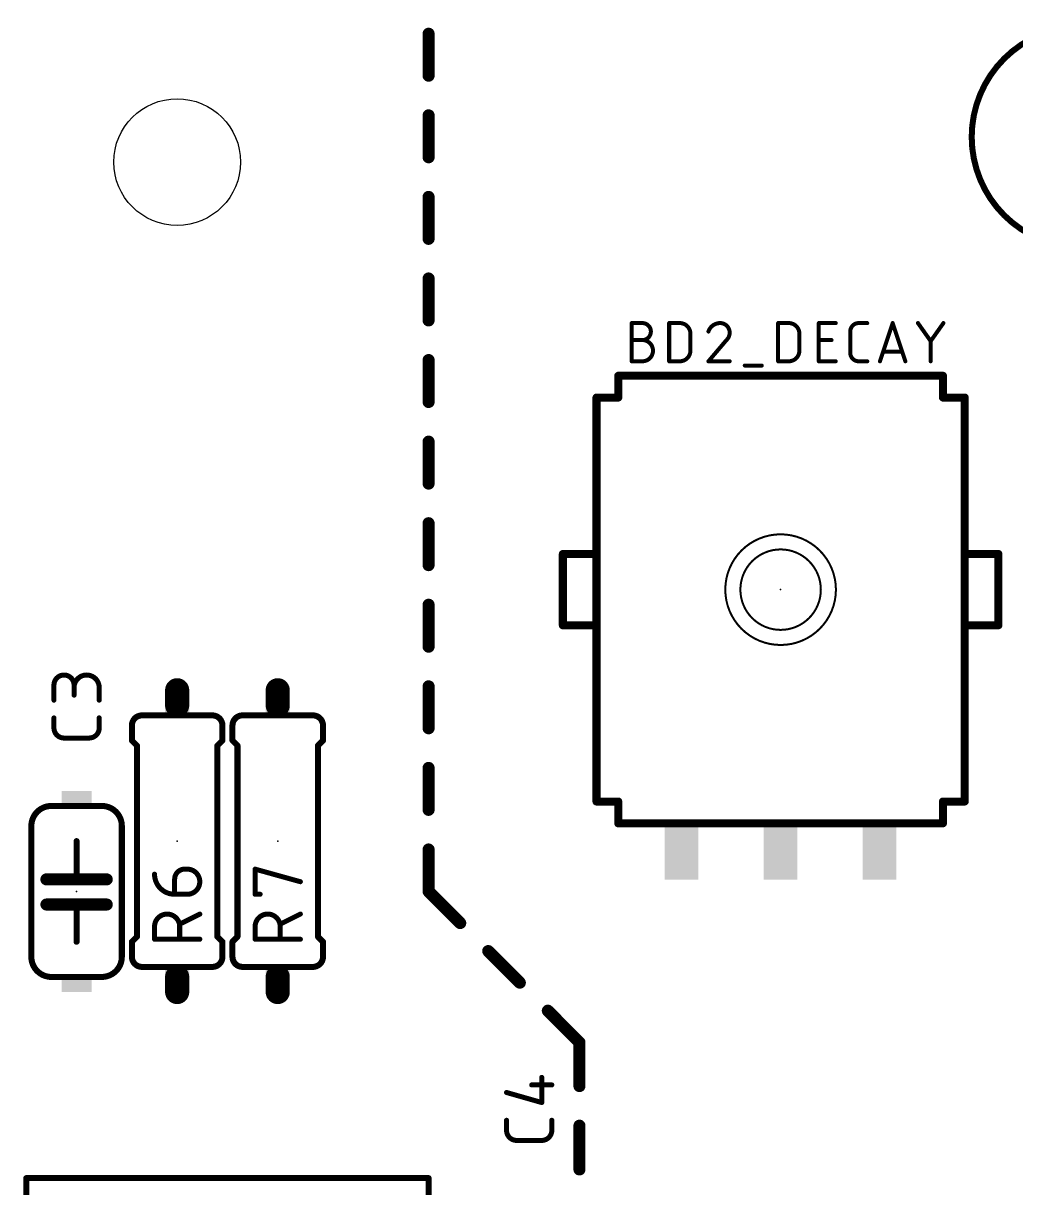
# Model space of a CAD drawing. Extents: x 0 to 81, y 0 to 102.
# Drawn here: x 16.43 to 41.5, y 35.7 to 65.1 of the extents above; entities that cross this region are included whole.
import ezdxf

# ---------------------------------------------------------------- set-up
doc = ezdxf.new("R2010")
doc.units = 0
for name, color, linetype in [('20', 31, 'CONTINUOUS'), ('21', 253, 'CONTINUOUS'), ('23', 53, 'CONTINUOUS'), ('25', 253, 'CONTINUOUS'), ('51', 253, 'CONTINUOUS')]:
    doc.layers.add(name, color=color, linetype=linetype)

# ---------------------------------------------------------------- blocks, each defined once
blk = doc.blocks.new('RECT')
blk.add_solid([(-0.5, -0.5), (0.5, -0.5), (-0.5, 0.5), (0.5, 0.5)])

msp = doc.modelspace()

# ---------------------------------------------------------------- linework, layer by layer
at = {"layer": '20'}
msp.add_circle((20.32, 61.595), 1.6002, dxfattribs=at)
at = {"layer": '21'}
for points, const_width in [([(43.18, 59.436, 1), (43.18, 65.024, 1), (43.18, 59.436)], 0.1524), ([(31.46, 56.2508, 1), (31.46, 56.1492)], 0.1016), ([(31.5108, 56.2, 1), (31.4092, 56.2)], 0.1016), ([(39.7108, 56.2, 1), (39.6092, 56.2)], 0.1016), ([(39.66, 56.1492, 1), (39.66, 56.2508)], 0.1016), ([(30.91, 55.7008, 1), (30.91, 55.5992)], 0.1016), ([(30.9608, 55.65, 1), (30.8592, 55.65)], 0.1016), ([(31.4092, 55.65, 1), (31.5108, 55.65)], 0.1016), ([(31.46, 55.5992, 1), (31.46, 55.7008)], 0.1016), ([(39.66, 55.7008, 1), (39.66, 55.5992)], 0.1016), ([(39.6092, 55.65, 1), (39.7108, 55.65)], 0.1016), ([(40.2608, 55.65, 1), (40.1592, 55.65)], 0.1016), ([(40.21, 55.5992, 1), (40.21, 55.7008)], 0.1016), ([(30.8592, 53.45, 1), (30.9608, 53.45)], 0.1016), ([(40.1592, 53.45, 1), (40.2608, 53.45)], 0.1016), ([(35.56, 49.403, 1), (35.56, 52.197, 1), (35.56, 49.403)], 0.0508), ([(35.56, 49.784, 1), (35.56, 51.816, 1), (35.56, 49.784)], 0.0508), ([(30.9608, 48.65, 1), (30.8592, 48.65)], 0.1016), ([(40.2608, 48.65, 1), (40.1592, 48.65)], 0.1016), ([(19.431, 47.625, 0.4142), (19.177, 47.371)], 0.1524), ([(19.431, 47.5869, 1), (19.431, 47.6631)], 0.0762), ([(21.463, 47.371, 0.4142), (21.209, 47.625)], 0.1524), ([(21.209, 47.6631, 1), (21.209, 47.5869)], 0.0762), ([(21.971, 47.625, 0.4142), (21.717, 47.371)], 0.1524), ([(21.971, 47.5869, 1), (21.971, 47.6631)], 0.0762), ([(24.003, 47.371, 0.4142), (23.749, 47.625)], 0.1524), ([(23.749, 47.6631, 1), (23.749, 47.5869)], 0.0762), ([(19.2151, 47.371, 1), (19.1389, 47.371)], 0.0762), ([(19.1389, 47.371, 1), (19.2151, 47.371)], 0.0762), ([(21.5011, 47.371, 1), (21.4249, 47.371)], 0.0762), ([(21.4249, 47.371, 1), (21.5011, 47.371)], 0.0762), ([(21.7551, 47.371, 1), (21.6789, 47.371)], 0.0762), ([(21.6789, 47.371, 1), (21.7551, 47.371)], 0.0762), ([(24.0411, 47.371, 1), (23.9649, 47.371)], 0.0762), ([(23.9649, 47.371, 1), (24.0411, 47.371)], 0.0762), ([(19.2039, 47.0169, 1), (19.1501, 46.9631)], 0.0762), ([(21.4899, 46.9631, 1), (21.4361, 47.0169)], 0.0762), ([(21.7439, 47.0169, 1), (21.6901, 46.9631)], 0.0762), ([(24.0299, 46.9631, 1), (23.9761, 47.0169)], 0.0762), ([(19.1389, 46.99, 1), (19.2151, 46.99)], 0.0762), ([(19.3421, 46.863, 1), (19.2659, 46.863)], 0.0762), ([(19.2771, 46.8361, 1), (19.3309, 46.8899)], 0.0762), ([(21.3741, 46.863, 1), (21.2979, 46.863)], 0.0762), ([(21.3091, 46.8899, 1), (21.3629, 46.8361)], 0.0762), ([(21.4249, 46.99, 1), (21.5011, 46.99)], 0.0762), ([(21.6789, 46.99, 1), (21.7551, 46.99)], 0.0762), ([(21.8821, 46.863, 1), (21.8059, 46.863)], 0.0762), ([(21.8171, 46.8361, 1), (21.8709, 46.8899)], 0.0762), ([(23.9141, 46.863, 1), (23.8379, 46.863)], 0.0762), ([(23.8491, 46.8899, 1), (23.9029, 46.8361)], 0.0762), ([(23.9649, 46.99, 1), (24.0411, 46.99)], 0.0762), ([(17.145, 45.339, 0.4142), (16.637, 44.831)], 0.1524), ([(17.145, 45.3009, 1), (17.145, 45.3771)], 0.0762), ([(18.923, 44.831, 0.4142), (18.415, 45.339)], 0.1524), ([(18.415, 45.3771, 1), (18.415, 45.3009)], 0.0762), ([(30.91, 45.5008, 1), (30.91, 45.3992)], 0.1016), ([(30.8592, 45.45, 1), (30.9608, 45.45)], 0.1016), ([(31.5108, 45.45, 1), (31.4092, 45.45)], 0.1016), ([(31.46, 45.3992, 1), (31.46, 45.5008)], 0.1016), ([(39.66, 45.5008, 1), (39.66, 45.3992)], 0.1016), ([(39.7108, 45.45, 1), (39.6092, 45.45)], 0.1016), ([(40.1592, 45.45, 1), (40.2608, 45.45)], 0.1016), ([(40.21, 45.3992, 1), (40.21, 45.5008)], 0.1016), ([(31.46, 44.9508, 1), (31.46, 44.8492)], 0.1016), ([(39.66, 44.8492, 1), (39.66, 44.9508)], 0.1016), ([(16.6751, 44.831, 1), (16.5989, 44.831)], 0.0762), ([(16.5989, 44.831, 1), (16.6751, 44.831)], 0.0762), ([(18.9611, 44.831, 1), (18.8849, 44.831)], 0.0762), ([(18.8849, 44.831, 1), (18.9611, 44.831)], 0.0762), ([(31.4092, 44.9, 1), (31.5108, 44.9)], 0.1016), ([(39.6092, 44.9, 1), (39.7108, 44.9)], 0.1016), ([(17.8181, 44.45, 1), (17.7419, 44.45)], 0.0762), ([(17.018, 43.561, 1), (17.018, 43.4086)], 0.1524), ([(17.78, 43.561, 1), (17.78, 43.4086)], 0.1524), ([(17.78, 43.4086, 1), (17.78, 43.561)], 0.1524), ([(17.7419, 43.4848, 1), (17.8181, 43.4848)], 0.0762), ([(18.542, 43.4086, 1), (18.542, 43.561)], 0.1524), ([(17.018, 42.926, 1), (17.018, 42.7736)], 0.1524), ([(17.78, 42.926, 1), (17.78, 42.7736)], 0.1524), ([(17.78, 42.7736, 1), (17.78, 42.926)], 0.1524), ([(17.8181, 42.8498, 1), (17.7419, 42.8498)], 0.0762), ([(18.542, 42.7736, 1), (18.542, 42.926)], 0.1524), ([(19.2659, 42.037, 1), (19.3421, 42.037)], 0.0762), ([(19.3309, 42.0101, 1), (19.2771, 42.0639)], 0.0762), ([(21.2979, 42.037, 1), (21.3741, 42.037)], 0.0762), ([(21.3629, 42.0639, 1), (21.3091, 42.0101)], 0.0762), ([(21.8059, 42.037, 1), (21.8821, 42.037)], 0.0762), ([(21.8709, 42.0101, 1), (21.8171, 42.0639)], 0.0762), ([(23.8379, 42.037, 1), (23.9141, 42.037)], 0.0762), ([(23.9029, 42.0639, 1), (23.8491, 42.0101)], 0.0762), ([(17.7419, 41.91, 1), (17.8181, 41.91)], 0.0762), ([(19.2151, 41.91, 1), (19.1389, 41.91)], 0.0762), ([(19.1501, 41.9369, 1), (19.2039, 41.8831)], 0.0762), ([(21.5011, 41.91, 1), (21.4249, 41.91)], 0.0762), ([(21.4361, 41.8831, 1), (21.4899, 41.9369)], 0.0762), ([(21.7551, 41.91, 1), (21.6789, 41.91)], 0.0762), ([(21.6901, 41.9369, 1), (21.7439, 41.8831)], 0.0762), ([(24.0411, 41.91, 1), (23.9649, 41.91)], 0.0762), ([(23.9761, 41.8831, 1), (24.0299, 41.9369)], 0.0762), ([(16.637, 41.529, 0.4142), (17.145, 41.021)], 0.1524), ([(16.6751, 41.529, 1), (16.5989, 41.529)], 0.0762), ([(16.5989, 41.529, 1), (16.6751, 41.529)], 0.0762), ([(18.415, 41.021, 0.4142), (18.923, 41.529)], 0.1524), ([(18.9611, 41.529, 1), (18.8849, 41.529)], 0.0762), ([(18.8849, 41.529, 1), (18.9611, 41.529)], 0.0762), ([(19.177, 41.529, 0.4142), (19.431, 41.275)], 0.1524), ([(19.2151, 41.529, 1), (19.1389, 41.529)], 0.0762), ([(19.1389, 41.529, 1), (19.2151, 41.529)], 0.0762), ([(21.209, 41.275, 0.4142), (21.463, 41.529)], 0.1524), ([(21.5011, 41.529, 1), (21.4249, 41.529)], 0.0762), ([(21.4249, 41.529, 1), (21.5011, 41.529)], 0.0762), ([(21.717, 41.529, 0.4142), (21.971, 41.275)], 0.1524), ([(21.7551, 41.529, 1), (21.6789, 41.529)], 0.0762), ([(21.6789, 41.529, 1), (21.7551, 41.529)], 0.0762), ([(23.749, 41.275, 0.4142), (24.003, 41.529)], 0.1524), ([(24.0411, 41.529, 1), (23.9649, 41.529)], 0.0762), ([(23.9649, 41.529, 1), (24.0411, 41.529)], 0.0762), ([(19.431, 41.2369, 1), (19.431, 41.3131)], 0.0762), ([(21.209, 41.3131, 1), (21.209, 41.2369)], 0.0762), ([(21.971, 41.2369, 1), (21.971, 41.3131)], 0.0762), ([(23.749, 41.3131, 1), (23.749, 41.2369)], 0.0762), ([(17.145, 40.9829, 1), (17.145, 41.0591)], 0.0762), ([(18.415, 41.0591, 1), (18.415, 40.9829)], 0.0762), ([(16.51, 35.9791, 1), (16.51, 35.9029)], 0.0762), ([(16.5481, 35.941, 1), (16.4719, 35.941)], 0.0762), ([(26.7081, 35.941, 1), (26.6319, 35.941)], 0.0762), ([(26.67, 35.9029, 1), (26.67, 35.9791)], 0.0762)]:
    msp.add_lwpolyline(points, format="xyb", dxfattribs=dict(at, const_width=const_width))
for points, const_width in [([(31.46, 56.2), (39.66, 56.2)], 0.2032), ([(31.46, 56.2), (31.46, 55.65)], 0.2032), ([(39.66, 55.65), (39.66, 56.2)], 0.2032), ([(31.46, 55.65), (30.91, 55.65)], 0.2032), ([(30.91, 53.45), (30.91, 55.65)], 0.2032), ([(40.21, 55.65), (39.66, 55.65)], 0.2032), ([(40.21, 55.65), (40.21, 53.45)], 0.2032), ([(30.91, 45.45), (30.91, 48.65)], 0.2032), ([(40.21, 48.65), (40.21, 45.45)], 0.2032), ([(19.177, 47.371), (19.177, 46.99)], 0.1524), ([(21.463, 47.371), (21.463, 46.99)], 0.1524), ([(21.717, 47.371), (21.717, 46.99)], 0.1524), ([(24.003, 47.371), (24.003, 46.99)], 0.1524), ([(19.304, 46.863), (19.177, 46.99)], 0.1524), ([(21.336, 46.863), (21.463, 46.99)], 0.1524), ([(21.844, 46.863), (21.717, 46.99)], 0.1524), ([(23.876, 46.863), (24.003, 46.99)], 0.1524), ([(19.304, 42.037), (19.304, 46.863)], 0.1524), ([(21.336, 42.037), (21.336, 46.863)], 0.1524), ([(21.844, 46.863), (21.844, 42.037)], 0.1524), ([(23.876, 46.863), (23.876, 42.037)], 0.1524), ([(30.91, 45.45), (31.46, 45.45)], 0.2032), ([(31.46, 45.45), (31.46, 44.9)], 0.2032), ([(39.66, 45.45), (40.21, 45.45)], 0.2032), ([(39.66, 44.9), (39.66, 45.45)], 0.2032), ([(39.66, 44.9), (31.46, 44.9)], 0.2032), ([(16.637, 41.529), (16.637, 44.831)], 0.1524), ([(18.923, 41.529), (18.923, 44.831)], 0.1524), ([(17.78, 44.45), (17.78, 43.4848)], 0.1524), ([(17.78, 43.4848), (17.018, 43.4848)], 0.3048), ([(18.542, 43.4848), (17.78, 43.4848)], 0.3048), ([(17.78, 42.8498), (17.018, 42.8498)], 0.3048), ([(18.542, 42.8498), (17.78, 42.8498)], 0.3048), ([(17.78, 41.91), (17.78, 42.8498)], 0.1524), ([(19.304, 42.037), (19.177, 41.91)], 0.1524), ([(21.336, 42.037), (21.463, 41.91)], 0.1524), ([(21.844, 42.037), (21.717, 41.91)], 0.1524), ([(23.876, 42.037), (24.003, 41.91)], 0.1524), ([(19.177, 41.529), (19.177, 41.91)], 0.1524), ([(21.463, 41.529), (21.463, 41.91)], 0.1524), ([(21.717, 41.529), (21.717, 41.91)], 0.1524), ([(24.003, 41.529), (24.003, 41.91)], 0.1524), ([(26.67, 35.941), (16.51, 35.941)], 0.1524), ([(16.51, 35.941), (16.51, 34.036)], 0.1524), ([(26.67, 35.941), (26.67, 30.099)], 0.1524)]:
    msp.add_lwpolyline(points, dxfattribs=dict(at, const_width=const_width))
at = {"layer": '23'}
for p in [(35.56, 50.8), (20.32, 44.45), (22.86, 44.45), (17.78, 43.18)]:
    msp.add_point(p, dxfattribs=at)
at = {"layer": '25'}
for points, const_width in [([(26.67, 64.8359), (26.67, 63.7763)], 0.3048), ([(26.67, 62.7763), (26.67, 61.7167)], 0.3048), ([(26.67, 60.7167), (26.67, 59.657)], 0.3048), ([(26.67, 58.657), (26.67, 57.5974)], 0.3048), ([(31.8008, 56.5658), (31.8008, 57.531)], 0.1016), ([(31.8008, 57.531), (32.0689, 57.531)], 0.1016), ([(32.7453, 56.5658), (32.7453, 57.531)], 0.1016), ([(32.7453, 57.531), (33.0134, 57.531)], 0.1016), ([(35.4977, 56.5658), (35.4977, 57.531)], 0.1016), ([(35.4977, 57.531), (35.7658, 57.531)], 0.1016), ([(36.5239, 56.5658), (36.5239, 57.531)], 0.1016), ([(36.5239, 57.531), (36.9529, 57.531)], 0.1016), ([(37.3189, 56.7803), (37.3189, 57.3165)], 0.1016), ([(37.5333, 57.531), (37.7478, 57.531)], 0.1016), ([(38.0684, 56.5658), (38.3901, 57.531)], 0.1016), ([(38.3901, 57.531), (38.7118, 56.5658)], 0.1016), ([(39.0285, 57.531), (39.3502, 57.0752)], 0.1016), ([(39.3502, 57.0752), (39.672, 57.531)], 0.1016), ([(31.8008, 57.102), (32.0689, 57.102)], 0.1016), ([(33.2816, 57.2629), (33.2816, 56.8339)], 0.1016), ([(34.1933, 57.102), (33.7375, 56.5658)], 0.1016), ([(36.0339, 57.2629), (36.0339, 56.8339)], 0.1016), ([(36.5239, 57.102), (36.8456, 57.102)], 0.1016), ([(39.3502, 56.5658), (39.3502, 57.0752)], 0.1016), ([(26.67, 56.5974), (26.67, 55.5378)], 0.3048), ([(38.6314, 56.8071), (38.1488, 56.8071)], 0.1016), ([(32.0689, 56.5658), (31.8008, 56.5658)], 0.1016), ([(33.0134, 56.5658), (32.7453, 56.5658)], 0.1016), ([(33.7375, 56.5658), (34.2737, 56.5658)], 0.1016), ([(34.6552, 56.4586), (35.0842, 56.4586)], 0.1016), ([(35.7658, 56.5658), (35.4977, 56.5658)], 0.1016), ([(36.9529, 56.5658), (36.5239, 56.5658)], 0.1016), ([(37.7478, 56.5658), (37.5333, 56.5658)], 0.1016), ([(26.67, 54.5378), (26.67, 53.4781)], 0.3048), ([(26.67, 52.4781), (26.67, 51.4185)], 0.3048), ([(26.67, 50.4185), (26.67, 49.3589)], 0.3048), ([(17.2085, 48.0097), (17.2085, 48.3907)], 0.127), ([(17.7165, 48.3907), (17.7165, 48.1367)], 0.127), ([(18.3515, 48.0097), (18.3515, 48.3272)], 0.127), ([(26.67, 48.3589), (26.67, 47.2993)], 0.3048), ([(17.2085, 47.3075), (17.2085, 47.5615)], 0.127), ([(18.3515, 47.5615), (18.3515, 47.3075)], 0.127), ([(18.0975, 47.0535), (17.4625, 47.0535)], 0.127), ([(26.67, 46.2993), (26.67, 45.2396)], 0.3048), ([(26.67, 44.2396), (26.67, 43.18)], 0.3048), ([(20.2565, 43.1082), (20.2565, 43.4892)], 0.127), ([(20.5105, 43.7432), (20.574, 43.7432)], 0.127), ([(22.2885, 43.1082), (22.2885, 43.7432)], 0.127), ([(22.2885, 43.7432), (23.4315, 43.4257)], 0.127), ([(26.67, 43.18), (27.4686, 42.3814)], 0.3048), ([(20.574, 43.1082), (20.2565, 43.1082)], 0.127), ([(22.4155, 43.1082), (22.2885, 43.1082)], 0.127), ([(20.8915, 42.6085), (20.3835, 42.3545)], 0.127), ([(23.4315, 42.6085), (22.9235, 42.3545)], 0.127), ([(19.7485, 41.9735), (19.7485, 42.291)], 0.127), ([(20.3835, 42.291), (20.3835, 41.9735)], 0.127), ([(22.2885, 41.9735), (22.2885, 42.291)], 0.127), ([(22.9235, 42.291), (22.9235, 41.9735)], 0.127), ([(20.8915, 41.9735), (19.7485, 41.9735)], 0.127), ([(23.4315, 41.9735), (22.2885, 41.9735)], 0.127), ([(28.1757, 41.6743), (28.9743, 40.8757)], 0.3048), ([(29.6814, 40.1686), (30.48, 39.37)], 0.3048), ([(30.48, 39.37), (30.48, 38.265)], 0.3048), ([(29.5275, 37.8497), (29.5275, 38.4847)], 0.127), ([(29.2735, 38.2942), (29.7815, 38.2942)], 0.127), ([(28.6385, 38.1037), (29.5275, 37.8497)], 0.127), ([(28.6385, 37.1475), (28.6385, 37.4015)], 0.127), ([(29.7815, 37.4015), (29.7815, 37.1475)], 0.127), ([(30.48, 37.265), (30.48, 36.16)], 0.3048), ([(29.5275, 36.8935), (28.8925, 36.8935)], 0.127)]:
    msp.add_lwpolyline(points, dxfattribs=dict(at, const_width=const_width))
for points, const_width in [([(26.7462, 64.8359, 1), (26.5938, 64.8359)], 0.1524), ([(26.5938, 63.7763, 1), (26.7462, 63.7763)], 0.1524), ([(26.7462, 62.7763, 1), (26.5938, 62.7763)], 0.1524), ([(26.5938, 61.7167, 1), (26.7462, 61.7167)], 0.1524), ([(26.7462, 60.7167, 1), (26.5938, 60.7167)], 0.1524), ([(26.5938, 59.657, 1), (26.7462, 59.657)], 0.1524), ([(26.7462, 58.657, 1), (26.5938, 58.657)], 0.1524), ([(26.5938, 57.5974, 1), (26.7462, 57.5974)], 0.1524), ([(31.8262, 57.531, 1), (31.7754, 57.531)], 0.0508), ([(31.8008, 57.5564, 1), (31.8008, 57.5056)], 0.0508), ([(32.0689, 57.102, 1), (32.0689, 57.531)], 0.1016), ([(32.0689, 57.5564, 1), (32.0689, 57.5056)], 0.0508), ([(32.0689, 57.5056, 1), (32.0689, 57.5564)], 0.0508), ([(32.7707, 57.531, 1), (32.7199, 57.531)], 0.0508), ([(32.7453, 57.5564, 1), (32.7453, 57.5056)], 0.0508), ([(33.2816, 57.2629, 0.4142), (33.0134, 57.531)], 0.1016), ([(33.0134, 57.5564, 1), (33.0134, 57.5056)], 0.0508), ([(33.0134, 57.5056, 1), (33.0134, 57.5564)], 0.0508), ([(34.0324, 57.531, 0.3252), (33.7375, 57.3165)], 0.1016), ([(33.7133, 57.3243, 1), (33.7616, 57.3087)], 0.0508), ([(34.2737, 57.2897, 0.4142), (34.0324, 57.531)], 0.1016), ([(34.0324, 57.5564, 1), (34.0324, 57.5056)], 0.0508), ([(34.0324, 57.5056, 1), (34.0324, 57.5564)], 0.0508), ([(34.1933, 57.102, 0.2053), (34.2737, 57.2897)], 0.1016), ([(34.2991, 57.2897, 1), (34.2483, 57.2897)], 0.0508), ([(35.5231, 57.531, 1), (35.4723, 57.531)], 0.0508), ([(35.4977, 57.5564, 1), (35.4977, 57.5056)], 0.0508), ([(36.0339, 57.2629, 0.4142), (35.7658, 57.531)], 0.1016), ([(35.7658, 57.5564, 1), (35.7658, 57.5056)], 0.0508), ([(35.7658, 57.5056, 1), (35.7658, 57.5564)], 0.0508), ([(36.5493, 57.531, 1), (36.4985, 57.531)], 0.0508), ([(36.5239, 57.5564, 1), (36.5239, 57.5056)], 0.0508), ([(36.9529, 57.5056, 1), (36.9529, 57.5564)], 0.0508), ([(37.5333, 57.531, 0.4142), (37.3189, 57.3165)], 0.1016), ([(37.3443, 57.3165, 1), (37.2935, 57.3165)], 0.0508), ([(37.2935, 57.3165, 1), (37.3443, 57.3165)], 0.0508), ([(37.5333, 57.5564, 1), (37.5333, 57.5056)], 0.0508), ([(37.5333, 57.5056, 1), (37.5333, 57.5564)], 0.0508), ([(37.7478, 57.5056, 1), (37.7478, 57.5564)], 0.0508), ([(38.4142, 57.539, 1), (38.366, 57.523)], 0.0508), ([(38.4142, 57.523, 1), (38.366, 57.539)], 0.0508), ([(39.0492, 57.5456, 1), (39.0077, 57.5164)], 0.0508), ([(39.6927, 57.5164, 1), (39.6512, 57.5456)], 0.0508), ([(31.8008, 57.1274, 1), (31.8008, 57.0766)], 0.0508), ([(32.0689, 56.5658, 1), (32.0689, 57.102)], 0.1016), ([(32.0689, 57.1274, 1), (32.0689, 57.0766)], 0.0508), ([(32.0689, 57.1274, 1), (32.0689, 57.0766)], 0.0508), ([(32.0689, 57.0766, 1), (32.0689, 57.1274)], 0.0508), ([(33.307, 57.2629, 1), (33.2562, 57.2629)], 0.0508), ([(33.2562, 57.2629, 1), (33.307, 57.2629)], 0.0508), ([(34.1757, 57.1204, 1), (34.2108, 57.0836)], 0.0508), ([(34.2126, 57.0856, 1), (34.1739, 57.1185)], 0.0508), ([(34.2483, 57.2897, 1), (34.2991, 57.2897)], 0.0508), ([(36.0593, 57.2629, 1), (36.0085, 57.2629)], 0.0508), ([(36.0085, 57.2629, 1), (36.0593, 57.2629)], 0.0508), ([(36.5239, 57.1274, 1), (36.5239, 57.0766)], 0.0508), ([(36.8456, 57.0766, 1), (36.8456, 57.1274)], 0.0508), ([(39.3756, 57.0752, 1), (39.3248, 57.0752)], 0.0508), ([(39.3295, 57.0899, 1), (39.371, 57.0606)], 0.0508), ([(39.3295, 57.0606, 1), (39.371, 57.0899)], 0.0508), ([(26.7462, 56.5974, 1), (26.5938, 56.5974)], 0.1524), ([(33.0134, 56.5658, 0.4142), (33.2816, 56.8339)], 0.1016), ([(33.307, 56.8339, 1), (33.2562, 56.8339)], 0.0508), ([(33.2562, 56.8339, 1), (33.307, 56.8339)], 0.0508), ([(35.7658, 56.5658, 0.4142), (36.0339, 56.8339)], 0.1016), ([(36.0593, 56.8339, 1), (36.0085, 56.8339)], 0.0508), ([(36.0085, 56.8339, 1), (36.0593, 56.8339)], 0.0508), ([(37.3189, 56.7803, 0.4142), (37.5333, 56.5658)], 0.1016), ([(37.3443, 56.7803, 1), (37.2935, 56.7803)], 0.0508), ([(37.2935, 56.7803, 1), (37.3443, 56.7803)], 0.0508), ([(38.1488, 56.8325, 1), (38.1488, 56.7817)], 0.0508), ([(38.6314, 56.7817, 1), (38.6314, 56.8325)], 0.0508), ([(31.8008, 56.5912, 1), (31.8008, 56.5404)], 0.0508), ([(31.7754, 56.5658, 1), (31.8262, 56.5658)], 0.0508), ([(32.0689, 56.5912, 1), (32.0689, 56.5404)], 0.0508), ([(32.0689, 56.5404, 1), (32.0689, 56.5912)], 0.0508), ([(32.7453, 56.5912, 1), (32.7453, 56.5404)], 0.0508), ([(32.7199, 56.5658, 1), (32.7707, 56.5658)], 0.0508), ([(33.0135, 56.5912, 1), (33.0134, 56.5404)], 0.0508), ([(33.0134, 56.5404, 1), (33.0134, 56.5912)], 0.0508), ([(33.7181, 56.5823, 1), (33.7568, 56.5493)], 0.0508), ([(33.7375, 56.5912, 1), (33.7375, 56.5404)], 0.0508), ([(34.2737, 56.5404, 1), (34.2737, 56.5912)], 0.0508), ([(34.6552, 56.484, 1), (34.6552, 56.4332)], 0.0508), ([(35.0842, 56.4332, 1), (35.0842, 56.484)], 0.0508), ([(35.4977, 56.5912, 1), (35.4977, 56.5404)], 0.0508), ([(35.4723, 56.5658, 1), (35.5231, 56.5658)], 0.0508), ([(35.7658, 56.5912, 1), (35.7658, 56.5404)], 0.0508), ([(35.7658, 56.5404, 1), (35.7658, 56.5912)], 0.0508), ([(36.5239, 56.5912, 1), (36.5239, 56.5404)], 0.0508), ([(36.4985, 56.5658, 1), (36.5493, 56.5658)], 0.0508), ([(36.9529, 56.5404, 1), (36.9529, 56.5912)], 0.0508), ([(37.5333, 56.5912, 1), (37.5333, 56.5404)], 0.0508), ([(37.5333, 56.5404, 1), (37.5333, 56.5912)], 0.0508), ([(37.7478, 56.5404, 1), (37.7478, 56.5912)], 0.0508), ([(38.0443, 56.5738, 1), (38.0925, 56.5578)], 0.0508), ([(38.6878, 56.5578, 1), (38.7359, 56.5738)], 0.0508), ([(39.3248, 56.5658, 1), (39.3756, 56.5658)], 0.0508), ([(26.5938, 55.5378, 1), (26.7462, 55.5378)], 0.1524), ([(26.7462, 54.5378, 1), (26.5938, 54.5378)], 0.1524), ([(26.5938, 53.4781, 1), (26.7462, 53.4781)], 0.1524), ([(26.7462, 52.4781, 1), (26.5938, 52.4781)], 0.1524), ([(26.5938, 51.4185, 1), (26.7462, 51.4185)], 0.1524), ([(26.7462, 50.4185, 1), (26.5938, 50.4185)], 0.1524), ([(26.5938, 49.3589, 1), (26.7462, 49.3589)], 0.1524), ([(17.7165, 48.3907, 1), (17.2085, 48.3907)], 0.127), ([(18.3515, 48.3272, 1), (17.7165, 48.3272)], 0.127), ([(17.2402, 48.3907, 1), (17.1768, 48.3907)], 0.0635), ([(17.1768, 48.3907, 1), (17.2402, 48.3907)], 0.0635), ([(17.7482, 48.3907, 1), (17.6848, 48.3907)], 0.0635), ([(17.6848, 48.3907, 1), (17.7482, 48.3907)], 0.0635), ([(17.6848, 48.3272, 1), (17.7482, 48.3272)], 0.0635), ([(18.3833, 48.3272, 1), (18.3198, 48.3272)], 0.0635), ([(18.3198, 48.3272, 1), (18.3833, 48.3272)], 0.0635), ([(26.7462, 48.3589, 1), (26.5938, 48.3589)], 0.1524), ([(17.1768, 48.0097, 1), (17.2402, 48.0097)], 0.0635), ([(17.6848, 48.1367, 1), (17.7482, 48.1367)], 0.0635), ([(18.3198, 48.0097, 1), (18.3833, 48.0097)], 0.0635), ([(17.2085, 47.3075, 0.4142), (17.4625, 47.0535)], 0.127), ([(17.2402, 47.5615, 1), (17.1768, 47.5615)], 0.0635), ([(17.2402, 47.3075, 1), (17.1768, 47.3075)], 0.0635), ([(17.1768, 47.3075, 1), (17.2402, 47.3075)], 0.0635), ([(18.0975, 47.0535, 0.4142), (18.3515, 47.3075)], 0.127), ([(18.3833, 47.5615, 1), (18.3198, 47.5615)], 0.0635), ([(18.3833, 47.3075, 1), (18.3198, 47.3075)], 0.0635), ([(18.3198, 47.3075, 1), (18.3833, 47.3075)], 0.0635), ([(26.5938, 47.2993, 1), (26.7462, 47.2993)], 0.1524), ([(17.4625, 47.0853, 1), (17.4625, 47.0217)], 0.0635), ([(17.4625, 47.0217, 1), (17.4625, 47.0853)], 0.0635), ([(18.0975, 47.0853, 1), (18.0975, 47.0217)], 0.0635), ([(18.0975, 47.0217, 1), (18.0975, 47.0853)], 0.0635), ([(26.7462, 46.2993, 1), (26.5938, 46.2993)], 0.1524), ([(26.5938, 45.2396, 1), (26.7462, 45.2396)], 0.1524), ([(26.7462, 44.2396, 1), (26.5938, 44.2396)], 0.1524), ([(19.7485, 43.6162, 0.4142), (20.2565, 43.1082)], 0.127), ([(19.7802, 43.6162, 1), (19.7168, 43.6162)], 0.0635), ([(20.5105, 43.7432, 0.4142), (20.2565, 43.4892)], 0.127), ([(20.2883, 43.4892, 1), (20.2248, 43.4892)], 0.0635), ([(20.2248, 43.4892, 1), (20.2883, 43.4892)], 0.0635), ([(20.5105, 43.775, 1), (20.5105, 43.7115)], 0.0635), ([(20.5105, 43.7115, 1), (20.5105, 43.775)], 0.0635), ([(20.574, 43.775, 1), (20.574, 43.7115)], 0.0635), ([(20.574, 43.1082, 1), (20.574, 43.7432)], 0.127), ([(20.574, 43.7115, 1), (20.574, 43.775)], 0.0635), ([(22.3203, 43.7432, 1), (22.2568, 43.7432)], 0.0635), ([(22.297, 43.7738, 1), (22.28, 43.7126)], 0.0635), ([(23.423, 43.3951, 1), (23.44, 43.4563)], 0.0635), ([(26.7239, 43.2339, 1), (26.6161, 43.1261)], 0.1524), ([(26.5938, 43.18, 1), (26.7462, 43.18)], 0.1524), ([(20.2565, 43.14, 1), (20.2565, 43.0765)], 0.0635), ([(20.2248, 43.1082, 1), (20.2883, 43.1082)], 0.0635), ([(20.2565, 43.0765, 1), (20.2565, 43.14)], 0.0635), ([(20.574, 43.14, 1), (20.574, 43.0765)], 0.0635), ([(20.574, 43.0765, 1), (20.574, 43.14)], 0.0635), ([(22.2885, 43.14, 1), (22.2885, 43.0765)], 0.0635), ([(22.2568, 43.1082, 1), (22.3203, 43.1082)], 0.0635), ([(22.4155, 43.0765, 1), (22.4155, 43.14)], 0.0635), ([(20.3835, 42.291, 1), (19.7485, 42.291)], 0.127), ([(20.9057, 42.5801, 1), (20.8773, 42.6369)], 0.0635), ([(22.9235, 42.291, 1), (22.2885, 42.291)], 0.127), ([(23.4457, 42.5801, 1), (23.4173, 42.6369)], 0.0635), ([(19.7802, 42.291, 1), (19.7168, 42.291)], 0.0635), ([(20.3693, 42.3829, 1), (20.3977, 42.3261)], 0.0635), ([(20.4153, 42.291, 1), (20.3518, 42.291)], 0.0635), ([(22.3203, 42.291, 1), (22.2568, 42.291)], 0.0635), ([(22.9093, 42.3829, 1), (22.9377, 42.3261)], 0.0635), ([(22.9552, 42.291, 1), (22.8918, 42.291)], 0.0635), ([(27.4147, 42.3275, 1), (27.5225, 42.4353)], 0.1524), ([(19.7168, 42.291, 1), (19.7802, 42.291)], 0.0635), ([(20.3518, 42.291, 1), (20.4153, 42.291)], 0.0635), ([(22.2568, 42.291, 1), (22.3203, 42.291)], 0.0635), ([(22.8918, 42.291, 1), (22.9552, 42.291)], 0.0635), ([(19.7485, 42.0053, 1), (19.7485, 41.9417)], 0.0635), ([(19.7168, 41.9735, 1), (19.7802, 41.9735)], 0.0635), ([(20.3518, 41.9735, 1), (20.4153, 41.9735)], 0.0635), ([(20.8915, 41.9417, 1), (20.8915, 42.0053)], 0.0635), ([(22.2885, 42.0053, 1), (22.2885, 41.9417)], 0.0635), ([(22.2568, 41.9735, 1), (22.3203, 41.9735)], 0.0635), ([(22.8918, 41.9735, 1), (22.9552, 41.9735)], 0.0635), ([(23.4315, 41.9417, 1), (23.4315, 42.0053)], 0.0635), ([(28.2296, 41.7282, 1), (28.1218, 41.6204)], 0.1524), ([(28.9204, 40.8218, 1), (29.0282, 40.9296)], 0.1524), ([(29.7353, 40.2225, 1), (29.6275, 40.1147)], 0.1524), ([(30.5562, 39.37, 1), (30.4038, 39.37)], 0.1524), ([(30.4261, 39.3161, 1), (30.5339, 39.4239)], 0.1524), ([(29.5592, 38.4847, 1), (29.4958, 38.4847)], 0.0635), ([(29.2735, 38.326, 1), (29.2735, 38.2625)], 0.0635), ([(29.7815, 38.2625, 1), (29.7815, 38.326)], 0.0635), ([(30.4038, 38.265, 1), (30.5562, 38.265)], 0.1524), ([(28.6472, 38.1343, 1), (28.6298, 38.0732)], 0.0635), ([(29.4958, 37.8497, 1), (29.5592, 37.8497)], 0.0635), ([(29.5188, 37.8192, 1), (29.5362, 37.8803)], 0.0635), ([(28.6702, 37.4015, 1), (28.6068, 37.4015)], 0.0635), ([(29.8133, 37.4015, 1), (29.7498, 37.4015)], 0.0635), ([(30.5562, 37.265, 1), (30.4038, 37.265)], 0.1524), ([(28.6385, 37.1475, 0.4142), (28.8925, 36.8935)], 0.127), ([(28.6702, 37.1475, 1), (28.6068, 37.1475)], 0.0635), ([(28.6068, 37.1475, 1), (28.6702, 37.1475)], 0.0635), ([(29.5275, 36.8935, 0.4142), (29.7815, 37.1475)], 0.127), ([(29.8133, 37.1475, 1), (29.7498, 37.1475)], 0.0635), ([(29.7498, 37.1475, 1), (29.8133, 37.1475)], 0.0635), ([(28.8925, 36.9253, 1), (28.8925, 36.8618)], 0.0635), ([(28.8925, 36.8618, 1), (28.8925, 36.9253)], 0.0635), ([(29.5275, 36.9253, 1), (29.5275, 36.8618)], 0.0635), ([(29.5275, 36.8618, 1), (29.5275, 36.9253)], 0.0635), ([(30.4038, 36.16, 1), (30.5562, 36.16)], 0.1524)]:
    msp.add_lwpolyline(points, format="xyb", dxfattribs=dict(at, const_width=const_width))
at = {"layer": '51'}
for points, const_width in [([(30.91, 45.45), (30.91, 55.65)], 0.2032), ([(40.21, 55.65), (40.21, 45.45)], 0.2032), ([(30.81, 51.7), (30.06, 51.7)], 0.2032), ([(30.06, 51.7), (30.06, 49.9)], 0.2032), ([(41.06, 51.7), (40.31, 51.7)], 0.2032), ([(41.06, 49.9), (41.06, 51.7)], 0.2032), ([(30.06, 49.9), (30.81, 49.9)], 0.2032), ([(40.31, 49.9), (41.06, 49.9)], 0.2032), ([(20.32, 48.26), (20.32, 47.879)], 0.6096), ([(22.86, 47.879), (22.86, 48.26)], 0.6096), ([(19.431, 47.625), (21.209, 47.625)], 0.1524), ([(23.749, 47.625), (21.971, 47.625)], 0.1524), ([(17.145, 45.339), (18.415, 45.339)], 0.1524), ([(19.431, 41.275), (21.209, 41.275)], 0.1524), ([(20.32, 41.021), (20.32, 40.64)], 0.6096), ([(23.749, 41.275), (21.971, 41.275)], 0.1524), ([(22.86, 40.64), (22.86, 41.021)], 0.6096), ([(17.145, 41.021), (18.415, 41.021)], 0.1524)]:
    msp.add_lwpolyline(points, dxfattribs=dict(at, const_width=const_width))
for points, const_width in [([(30.9608, 55.65, 1), (30.8592, 55.65)], 0.1016), ([(40.2608, 55.65, 1), (40.1592, 55.65)], 0.1016), ([(30.06, 51.7508, 1), (30.06, 51.6492)], 0.1016), ([(30.1108, 51.7, 1), (30.0092, 51.7)], 0.1016), ([(30.81, 51.6492, 1), (30.81, 51.7508)], 0.1016), ([(40.31, 51.7508, 1), (40.31, 51.6492)], 0.1016), ([(41.1108, 51.7, 1), (41.0092, 51.7)], 0.1016), ([(41.06, 51.6492, 1), (41.06, 51.7508)], 0.1016), ([(30.06, 49.9508, 1), (30.06, 49.8492)], 0.1016), ([(30.81, 49.8492, 1), (30.81, 49.9508)], 0.1016), ([(40.31, 49.9508, 1), (40.31, 49.8492)], 0.1016), ([(41.06, 49.8492, 1), (41.06, 49.9508)], 0.1016), ([(30.0092, 49.9, 1), (30.1108, 49.9)], 0.1016), ([(41.0092, 49.9, 1), (41.1108, 49.9)], 0.1016), ([(20.4724, 48.26, 1), (20.1676, 48.26)], 0.3048), ([(23.0124, 48.26, 1), (22.7076, 48.26)], 0.3048), ([(20.1676, 47.879, 1), (20.4724, 47.879)], 0.3048), ([(22.7076, 47.879, 1), (23.0124, 47.879)], 0.3048), ([(19.431, 47.6631, 1), (19.431, 47.5869)], 0.0762), ([(21.209, 47.5869, 1), (21.209, 47.6631)], 0.0762), ([(21.971, 47.6631, 1), (21.971, 47.5869)], 0.0762), ([(23.749, 47.5869, 1), (23.749, 47.6631)], 0.0762), ([(17.145, 45.3771, 1), (17.145, 45.3009)], 0.0762), ([(18.415, 45.3009, 1), (18.415, 45.3771)], 0.0762), ([(30.8592, 45.45, 1), (30.9608, 45.45)], 0.1016), ([(40.1592, 45.45, 1), (40.2608, 45.45)], 0.1016), ([(19.431, 41.3131, 1), (19.431, 41.2369)], 0.0762), ([(20.4724, 41.021, 1), (20.1676, 41.021)], 0.3048), ([(21.209, 41.2369, 1), (21.209, 41.3131)], 0.0762), ([(21.971, 41.3131, 1), (21.971, 41.2369)], 0.0762), ([(23.0124, 41.021, 1), (22.7076, 41.021)], 0.3048), ([(23.749, 41.2369, 1), (23.749, 41.3131)], 0.0762), ([(17.145, 41.0591, 1), (17.145, 40.9829)], 0.0762), ([(18.415, 40.9829, 1), (18.415, 41.0591)], 0.0762), ([(20.1676, 40.64, 1), (20.4724, 40.64)], 0.3048), ([(22.7076, 40.64, 1), (23.0124, 40.64)], 0.3048)]:
    msp.add_lwpolyline(points, format="xyb", dxfattribs=dict(at, const_width=const_width))

# ---------------------------------------------------------------- block references
for p, xscale, yscale, rotation in [((20.32, 47.752), 0.254, 0.6096, 270), ((22.86, 47.752), 0.254, 0.6096, 90), ((17.78, 45.5295), 0.381, 0.762, 270), ((20.32, 41.148), 0.254, 0.6096, 270), ((22.86, 41.148), 0.254, 0.6096, 90), ((17.78, 40.8305), 0.381, 0.762, 270)]:
    msp.add_blockref('RECT', p, dxfattribs=dict(at, xscale=xscale, yscale=yscale, rotation=rotation))
at = {"layer": '51', "xscale": 0.85, "yscale": 1.325}
for p in [(33.06, 44.1375), (35.56, 44.1375), (38.06, 44.1375)]:
    msp.add_blockref('RECT', p, dxfattribs=at)

doc.saveas('drawing.dxf')
